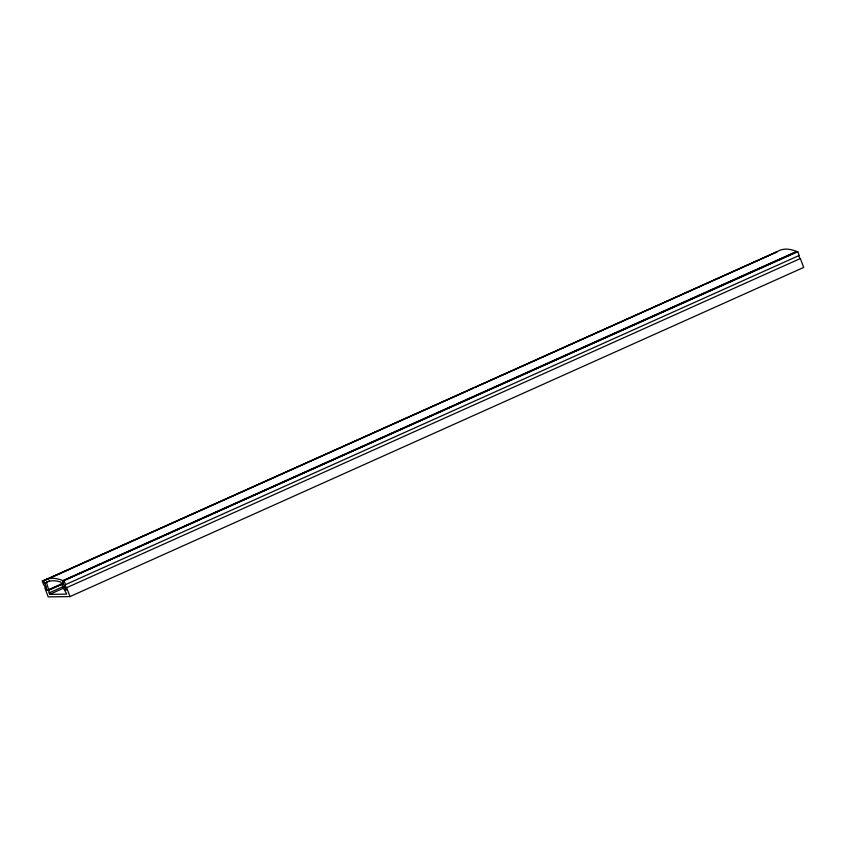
<?xml version="1.0" encoding="UTF-8"?>
<svg xmlns="http://www.w3.org/2000/svg" width="846" height="846" viewBox="0 0 846 846"><rect width="100%" height="100%" fill="white"/><g stroke="black" fill="none" stroke-linecap="round" stroke-linejoin="round"><path stroke-width="1.27" d="M46.308 587.124L46.276 587.896A1.607 0.613 65.8 0 0 47.365 590.392L62.509 583.899M44.965 583.55L43.273 580.906L776.988 251.748A120.428 45.758 65.8 0 1 785.871 249.105A120.428 45.758 65.8 0 1 796.636 251.452L797.08 252.394M776.988 251.748L705.807 283.886M63.217 583.285L63.196 580.864L796.921 251.706L797.789 251.696L799.206 255.471A1.671 0.635 65.8 0 0 799.216 257.004A1.671 0.635 65.8 0 0 800.358 258.527L803.7 267.421L69.985 596.578L48.211 596.895L44.87 588.002A1.671 0.635 65.8 0 0 44.87 586.468A1.671 0.635 65.8 0 0 43.717 584.946L42.3 581.17L776.892 252.002M43.527 581.837L44.912 583.127L46.371 588.012A1.512 0.571 65.8 0 0 47.376 590.328L48.772 589.969L46.403 582.27A117.647 44.701 65.8 0 1 53.087 580.737A117.647 44.701 65.8 0 1 60.827 582.059L64.243 589.736L65.903 590.053A1.607 0.613 65.8 0 0 65.163 587.61L62.953 582.862L62.911 580.62A120.428 45.758 65.8 0 0 52.156 578.262A120.428 45.758 65.8 0 0 43.273 580.906M44.373 580.62L473.369 388.187M475.695 387.119L703.481 284.954M45.98 582.46L49.597 580.842M62.911 580.62L796.636 251.452M63.101 580.853L796.816 251.685M63.196 580.864L797.789 251.696M48.708 589.715L61.927 583.687M48.687 590.307L61.906 584.364M69.985 596.578L66.644 587.684A1.671 0.635 65.8 0 1 65.491 586.162A1.671 0.635 65.8 0 1 65.491 584.628L799.206 255.471M64.444 586.849L65.163 587.737A1.512 0.571 65.8 0 1 65.903 590.053L65.269 590.127A1.417 0.539 65.8 0 0 65.195 591.259A1.417 0.539 65.8 0 0 66.051 592.634L66.612 594.125L49.703 594.378L49.142 592.887L63.609 586.405M49.703 594.378L64.169 587.885M66.644 587.684L800.358 258.527M42.3 581.17L43.167 581.16M64.074 580.853L65.491 584.628M48.053 590.381A1.417 0.539 65.8 0 1 48.962 591.491A1.417 0.539 65.8 0 1 49.142 592.887"/></g></svg>
